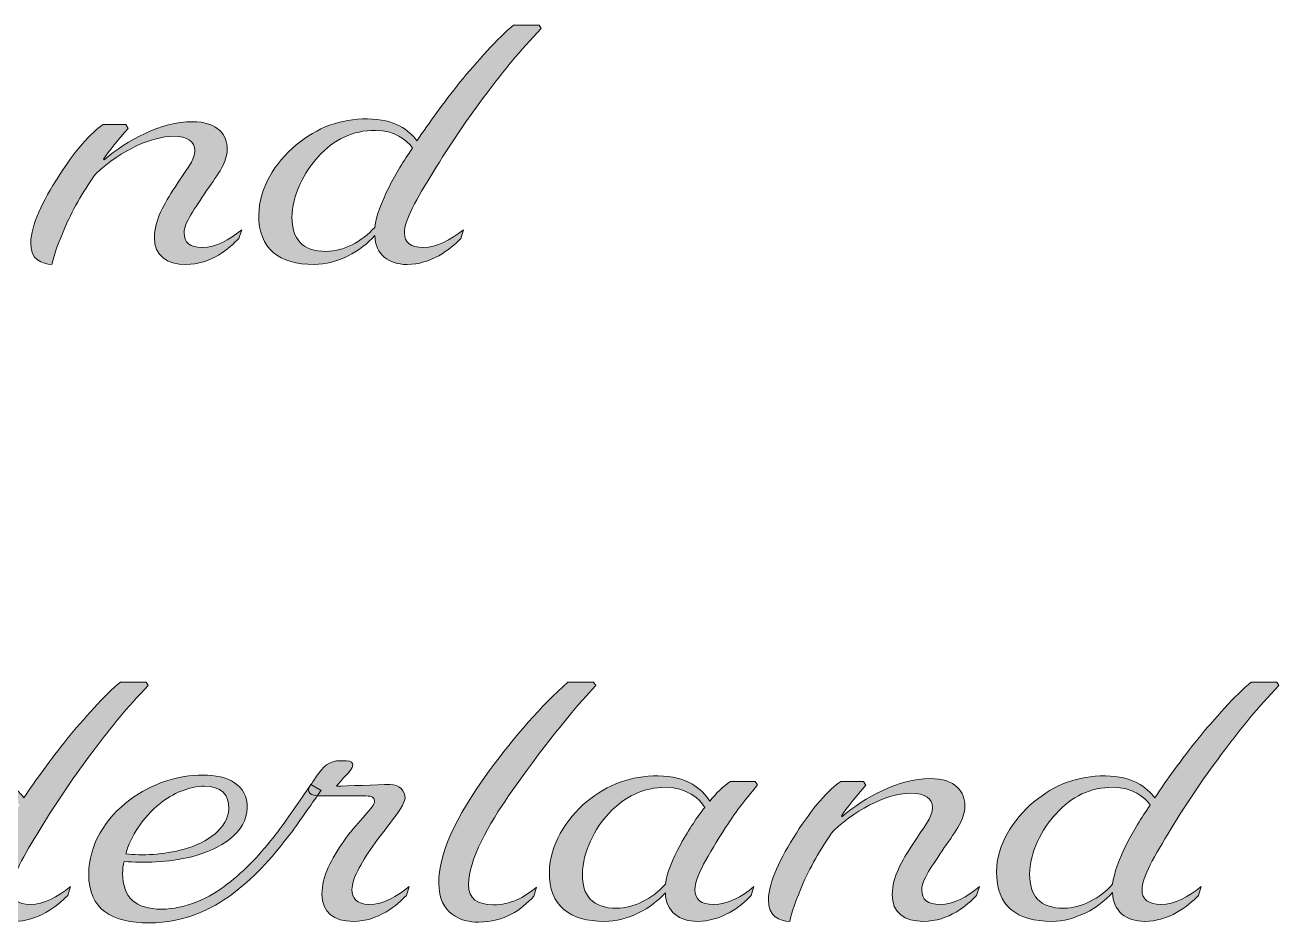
# Model space of a CAD drawing. Header units: millimetres. Extents: x 44.7 to 86, y -71.8 to -57.9.
# Drawn here: x 72.58 to 86.03, y -71.72 to -62.09 of the extents above; entities that cross this region are included whole.
import ezdxf

# ---------------------------------------------------------------- set-up
doc = ezdxf.new("R2010")
doc.units = ezdxf.units.MM
doc.header["$MEASUREMENT"] = 0
doc.layers.add('Layer 1', color=7, linetype='Continuous', lineweight=0)

msp = doc.modelspace()

# ---------------------------------------------------------------- hatches: boundary and pattern name
at = {"layer": 'Layer 1', "transparency": 33554687}
h = msp.add_hatch(color=250, dxfattribs=at)
h.dxf.hatch_style = 2
edge = h.paths.add_edge_path()
edge.add_spline(control_points=[(76.485, -63.82), (76.557, -63.68), (76.633, -63.553), (76.734, -63.409), (76.671, -63.321), (76.54, -63.219), (76.337, -63.219), (76.087, -63.219), (75.892, -63.316), (75.723, -63.502), (75.571, -63.663), (75.44, -63.921), (75.44, -64.154), (75.44, -64.378), (75.546, -64.518), (75.808, -64.518), (75.99, -64.518), (76.193, -64.412), (76.328, -64.26), (76.349, -64.129), (76.392, -64.006), (76.485, -63.82)], knot_values=[0, 0, 0, 0, 1, 1, 1, 2, 2, 2, 3, 3, 3, 4, 4, 4, 5, 5, 5, 6, 6, 6, 7, 7, 7, 7], degree=3, periodic=0)
edge = h.paths.add_edge_path()
edge.add_spline(control_points=[(75.677, -64.658), (75.304, -64.658), (75.08, -64.493), (75.084, -64.124), (75.089, -63.845), (75.254, -63.566), (75.486, -63.376), (75.715, -63.185), (75.956, -63.096), (76.252, -63.096), (76.544, -63.096), (76.696, -63.219), (76.781, -63.333), (76.912, -63.134), (77.064, -62.927), (77.242, -62.703), (77.416, -62.491), (77.653, -62.221), (77.818, -62.089), (77.818, -62.089), (78.092, -62.089), (78.092, -62.089), (78.092, -62.089), (78.114, -62.127), (78.114, -62.127), (77.885, -62.364), (77.707, -62.584), (77.534, -62.817), (77.327, -63.088), (77.132, -63.376), (76.954, -63.668), (76.777, -63.959), (76.646, -64.179), (76.646, -64.323), (76.646, -64.421), (76.713, -64.476), (76.849, -64.476), (76.997, -64.476), (77.136, -64.399), (77.28, -64.285), (77.28, -64.285), (77.251, -64.378), (77.251, -64.378), (77.136, -64.501), (76.929, -64.658), (76.675, -64.658), (76.472, -64.658), (76.337, -64.552), (76.328, -64.349), (76.184, -64.514), (75.926, -64.658), (75.677, -64.658)], knot_values=[0, 0, 0, 0, 1, 1, 1, 2, 2, 2, 3, 3, 3, 4, 4, 4, 5, 5, 5, 6, 6, 6, 7, 7, 7, 8, 8, 8, 9, 9, 9, 10, 10, 10, 11, 11, 11, 12, 12, 12, 13, 13, 13, 14, 14, 14, 15, 15, 15, 16, 16, 16, 17, 17, 17, 17], degree=3, periodic=0)
h = msp.add_hatch(color=250, dxfattribs=at)
h.dxf.hatch_style = 2
edge = h.paths.add_edge_path()
edge.add_spline(control_points=[(73.966, -64.37), (73.966, -64.179), (74.068, -64.01), (74.186, -63.828), (74.3, -63.651), (74.398, -63.545), (74.398, -63.435), (74.398, -63.342), (74.326, -63.283), (74.165, -63.283), (73.945, -63.283), (73.619, -63.422), (73.336, -63.684), (73.234, -63.82), (73.09, -64.065), (73.014, -64.239), (72.934, -64.429), (72.883, -64.564), (72.866, -64.658), (72.76, -64.653), (72.633, -64.611), (72.638, -64.425), (72.646, -64.23), (72.764, -63.981), (72.938, -63.71), (73.099, -63.456), (73.289, -63.236), (73.416, -63.156), (73.416, -63.156), (73.657, -63.156), (73.657, -63.156), (73.657, -63.156), (73.683, -63.198), (73.683, -63.198), (73.577, -63.316), (73.475, -63.443), (73.42, -63.528), (73.42, -63.528), (73.425, -63.536), (73.425, -63.536), (73.674, -63.325), (74.034, -63.126), (74.372, -63.126), (74.647, -63.126), (74.749, -63.27), (74.745, -63.426), (74.745, -63.562), (74.656, -63.676), (74.525, -63.866), (74.398, -64.061), (74.283, -64.209), (74.283, -64.319), (74.283, -64.425), (74.347, -64.476), (74.478, -64.476), (74.626, -64.476), (74.766, -64.395), (74.901, -64.285), (74.901, -64.285), (74.871, -64.378), (74.871, -64.378), (74.77, -64.484), (74.575, -64.658), (74.3, -64.658), (74.102, -64.658), (73.962, -64.564), (73.966, -64.37)], knot_values=[0, 0, 0, 0, 1, 1, 1, 2, 2, 2, 3, 3, 3, 4, 4, 4, 5, 5, 5, 6, 6, 6, 7, 7, 7, 8, 8, 8, 9, 9, 9, 10, 10, 10, 11, 11, 11, 12, 12, 12, 13, 13, 13, 14, 14, 14, 15, 15, 15, 16, 16, 16, 17, 17, 17, 18, 18, 18, 19, 19, 19, 20, 20, 20, 21, 21, 21, 22, 22, 22, 22], degree=3, periodic=0)
h = msp.add_hatch(color=250, dxfattribs=at)
h.dxf.hatch_style = 2
edge = h.paths.add_edge_path()
edge.add_spline(control_points=[(72.269, -70.869), (72.341, -70.73), (72.417, -70.603), (72.519, -70.459), (72.455, -70.37), (72.324, -70.268), (72.121, -70.268), (71.871, -70.268), (71.677, -70.366), (71.507, -70.552), (71.355, -70.713), (71.224, -70.971), (71.224, -71.203), (71.224, -71.428), (71.33, -71.567), (71.592, -71.567), (71.774, -71.567), (71.977, -71.461), (72.112, -71.309), (72.134, -71.178), (72.176, -71.055), (72.269, -70.869)], knot_values=[0, 0, 0, 0, 1, 1, 1, 2, 2, 2, 3, 3, 3, 4, 4, 4, 5, 5, 5, 6, 6, 6, 7, 7, 7, 7], degree=3, periodic=0)
edge = h.paths.add_edge_path()
edge.add_spline(control_points=[(71.461, -71.707), (71.089, -71.707), (70.864, -71.542), (70.869, -71.174), (70.873, -70.895), (71.038, -70.615), (71.27, -70.425), (71.499, -70.234), (71.74, -70.146), (72.036, -70.146), (72.328, -70.146), (72.481, -70.268), (72.565, -70.383), (72.696, -70.184), (72.849, -69.976), (73.026, -69.752), (73.2, -69.541), (73.437, -69.27), (73.602, -69.139), (73.602, -69.139), (73.877, -69.139), (73.877, -69.139), (73.877, -69.139), (73.898, -69.177), (73.898, -69.177), (73.669, -69.414), (73.492, -69.634), (73.318, -69.866), (73.111, -70.137), (72.916, -70.425), (72.739, -70.717), (72.561, -71.009), (72.43, -71.229), (72.43, -71.373), (72.43, -71.47), (72.497, -71.525), (72.633, -71.525), (72.781, -71.525), (72.92, -71.449), (73.064, -71.334), (73.064, -71.334), (73.035, -71.428), (73.035, -71.428), (72.92, -71.55), (72.713, -71.707), (72.459, -71.707), (72.256, -71.707), (72.121, -71.601), (72.112, -71.398), (71.969, -71.563), (71.71, -71.707), (71.461, -71.707)], knot_values=[0, 0, 0, 0, 1, 1, 1, 2, 2, 2, 3, 3, 3, 4, 4, 4, 5, 5, 5, 6, 6, 6, 7, 7, 7, 8, 8, 8, 9, 9, 9, 10, 10, 10, 11, 11, 11, 12, 12, 12, 13, 13, 13, 14, 14, 14, 15, 15, 15, 16, 16, 16, 17, 17, 17, 17], degree=3, periodic=0)
h = msp.add_hatch(color=250, dxfattribs=at)
h.dxf.hatch_style = 2
edge = h.paths.add_edge_path()
edge.add_spline(control_points=[(77.764, -70.361), (77.561, -70.649), (77.333, -71.051), (77.333, -71.313), (77.333, -71.466), (77.43, -71.529), (77.599, -71.529), (77.785, -71.529), (77.929, -71.453), (78.064, -71.339), (78.064, -71.339), (78.035, -71.436), (78.035, -71.436), (77.899, -71.584), (77.722, -71.715), (77.442, -71.715), (77.252, -71.715), (77.015, -71.631), (77.015, -71.296), (77.015, -70.983), (77.176, -70.615), (77.557, -70.091), (77.836, -69.71), (78.111, -69.401), (78.399, -69.139), (78.399, -69.139), (78.674, -69.139), (78.674, -69.139), (78.674, -69.139), (78.699, -69.177), (78.699, -69.177), (78.454, -69.435), (78.103, -69.871), (77.764, -70.361)], knot_values=[0, 0, 0, 0, 1, 1, 1, 2, 2, 2, 3, 3, 3, 4, 4, 4, 5, 5, 5, 6, 6, 6, 7, 7, 7, 8, 8, 8, 9, 9, 9, 10, 10, 10, 11, 11, 11, 11], degree=3, periodic=0)
h = msp.add_hatch(color=250, dxfattribs=at)
h.dxf.hatch_style = 2
edge = h.paths.add_edge_path()
edge.add_spline(control_points=[(84.397, -70.869), (84.469, -70.73), (84.545, -70.603), (84.647, -70.459), (84.584, -70.37), (84.452, -70.268), (84.249, -70.268), (84, -70.268), (83.805, -70.366), (83.636, -70.552), (83.483, -70.713), (83.352, -70.971), (83.352, -71.203), (83.352, -71.428), (83.458, -71.567), (83.72, -71.567), (83.902, -71.567), (84.105, -71.461), (84.241, -71.309), (84.262, -71.178), (84.304, -71.055), (84.397, -70.869)], knot_values=[0, 0, 0, 0, 1, 1, 1, 2, 2, 2, 3, 3, 3, 4, 4, 4, 5, 5, 5, 6, 6, 6, 7, 7, 7, 7], degree=3, periodic=0)
edge = h.paths.add_edge_path()
edge.add_spline(control_points=[(83.589, -71.707), (83.217, -71.707), (82.993, -71.542), (82.997, -71.174), (83.001, -70.895), (83.166, -70.615), (83.399, -70.425), (83.627, -70.234), (83.868, -70.146), (84.165, -70.146), (84.457, -70.146), (84.609, -70.268), (84.694, -70.383), (84.825, -70.184), (84.977, -69.976), (85.155, -69.752), (85.328, -69.541), (85.565, -69.27), (85.73, -69.139), (85.73, -69.139), (86.005, -69.139), (86.005, -69.139), (86.005, -69.139), (86.026, -69.177), (86.026, -69.177), (85.798, -69.414), (85.62, -69.634), (85.447, -69.866), (85.239, -70.137), (85.045, -70.425), (84.867, -70.717), (84.689, -71.009), (84.558, -71.229), (84.558, -71.373), (84.558, -71.47), (84.626, -71.525), (84.761, -71.525), (84.909, -71.525), (85.049, -71.449), (85.193, -71.334), (85.193, -71.334), (85.163, -71.428), (85.163, -71.428), (85.049, -71.55), (84.842, -71.707), (84.588, -71.707), (84.385, -71.707), (84.249, -71.601), (84.241, -71.398), (84.097, -71.563), (83.839, -71.707), (83.589, -71.707)], knot_values=[0, 0, 0, 0, 1, 1, 1, 2, 2, 2, 3, 3, 3, 4, 4, 4, 5, 5, 5, 6, 6, 6, 7, 7, 7, 8, 8, 8, 9, 9, 9, 10, 10, 10, 11, 11, 11, 12, 12, 12, 13, 13, 13, 14, 14, 14, 15, 15, 15, 16, 16, 16, 17, 17, 17, 17], degree=3, periodic=0)
h = msp.add_hatch(color=250, dxfattribs=at)
h.dxf.hatch_style = 2
edge = h.paths.add_edge_path()
edge.add_spline(control_points=[(75.644, -70.239), (75.665, -70.205), (75.694, -70.162), (75.728, -70.116), (75.804, -70.015), (75.859, -69.972), (76.024, -69.985), (76.13, -69.989), (76.105, -70.053), (76.012, -70.15), (75.986, -70.175), (75.948, -70.218), (75.919, -70.256), (76.024, -70.256), (76.354, -70.239), (76.494, -70.239), (76.591, -70.239), (76.655, -70.306), (76.655, -70.387), (76.629, -70.505), (76.435, -70.717), (76.308, -70.899), (76.172, -71.093), (76.084, -71.254), (76.084, -71.364), (76.084, -71.457), (76.134, -71.525), (76.265, -71.525), (76.426, -71.525), (76.566, -71.44), (76.697, -71.334), (76.697, -71.334), (76.667, -71.428), (76.667, -71.428), (76.57, -71.533), (76.363, -71.707), (76.1, -71.707), (75.889, -71.707), (75.762, -71.614), (75.762, -71.415), (75.762, -71.22), (75.864, -71.038), (75.995, -70.848), (76.122, -70.662), (76.304, -70.501), (76.325, -70.433), (76.329, -70.383), (76.308, -70.361), (76.232, -70.361), (76.092, -70.357), (75.859, -70.361), (75.758, -70.361), (75.631, -70.361), (75.584, -70.323), (75.644, -70.239)], knot_values=[0, 0, 0, 0, 1, 1, 1, 2, 2, 2, 3, 3, 3, 4, 4, 4, 5, 5, 5, 6, 6, 6, 7, 7, 7, 8, 8, 8, 9, 9, 9, 10, 10, 10, 11, 11, 11, 12, 12, 12, 13, 13, 13, 14, 14, 14, 15, 15, 15, 16, 16, 16, 17, 17, 17, 18, 18, 18, 18], degree=3, periodic=0)
h = msp.add_hatch(color=250, dxfattribs=at)
h.dxf.hatch_style = 2
edge = h.paths.add_edge_path()
edge.add_spline(control_points=[(73.658, -70.983), (73.827, -71.004), (74.064, -70.992), (74.284, -70.933), (74.538, -70.861), (74.754, -70.704), (74.762, -70.501), (74.771, -70.349), (74.678, -70.256), (74.5, -70.256), (74.339, -70.256), (74.157, -70.336), (74.026, -70.442), (73.84, -70.59), (73.709, -70.797), (73.658, -70.983)], knot_values=[0, 0, 0, 0, 1, 1, 1, 2, 2, 2, 3, 3, 3, 4, 4, 4, 5, 5, 5, 5], degree=3, periodic=0)
edge = h.paths.add_edge_path()
edge.add_spline(control_points=[(75.642, -70.239), (75.642, -70.239), (75.752, -70.302), (75.752, -70.302), (75.714, -70.357), (75.549, -70.594), (75.448, -70.734), (75.202, -71.064), (75.008, -71.254), (74.796, -71.419), (74.58, -71.576), (74.28, -71.724), (73.912, -71.724), (73.51, -71.724), (73.26, -71.58), (73.26, -71.199), (73.26, -70.89), (73.442, -70.594), (73.7, -70.404), (73.933, -70.226), (74.225, -70.137), (74.483, -70.137), (74.754, -70.137), (74.961, -70.239), (74.961, -70.488), (74.957, -70.751), (74.673, -70.937), (74.365, -71.013), (74.111, -71.076), (73.844, -71.081), (73.641, -71.064), (73.628, -71.098), (73.624, -71.161), (73.624, -71.191), (73.624, -71.453), (73.764, -71.576), (74.043, -71.576), (74.293, -71.576), (74.559, -71.457), (74.75, -71.305), (74.932, -71.165), (75.113, -70.975), (75.266, -70.772), (75.376, -70.632), (75.532, -70.404), (75.642, -70.239)], knot_values=[0, 0, 0, 0, 1, 1, 1, 2, 2, 2, 3, 3, 3, 4, 4, 4, 5, 5, 5, 6, 6, 6, 7, 7, 7, 8, 8, 8, 9, 9, 9, 10, 10, 10, 11, 11, 11, 12, 12, 12, 13, 13, 13, 14, 14, 14, 15, 15, 15, 15], degree=3, periodic=0)
h = msp.add_hatch(color=250, dxfattribs=at)
h.dxf.hatch_style = 2
edge = h.paths.add_edge_path()
edge.add_spline(control_points=[(79.453, -70.268), (79.203, -70.268), (79.009, -70.37), (78.84, -70.548), (78.691, -70.704), (78.556, -70.966), (78.556, -71.199), (78.552, -71.428), (78.662, -71.567), (78.924, -71.567), (79.106, -71.567), (79.309, -71.461), (79.445, -71.309), (79.466, -71.182), (79.512, -71.055), (79.61, -70.877), (79.703, -70.713), (79.783, -70.59), (79.868, -70.484), (79.817, -70.391), (79.669, -70.268), (79.453, -70.268)], knot_values=[0, 0, 0, 0, 1, 1, 1, 2, 2, 2, 3, 3, 3, 4, 4, 4, 5, 5, 5, 6, 6, 6, 7, 7, 7, 7], degree=3, periodic=0)
edge = h.paths.add_edge_path()
edge.add_spline(control_points=[(80.409, -70.205), (80.409, -70.205), (80.435, -70.243), (80.435, -70.243), (80.287, -70.416), (80.189, -70.548), (80.092, -70.7), (79.902, -70.996), (79.762, -71.233), (79.762, -71.364), (79.762, -71.474), (79.83, -71.525), (79.961, -71.525), (80.113, -71.525), (80.261, -71.445), (80.396, -71.334), (80.396, -71.334), (80.367, -71.428), (80.367, -71.428), (80.249, -71.554), (80.045, -71.707), (79.787, -71.707), (79.601, -71.707), (79.449, -71.605), (79.445, -71.402), (79.296, -71.567), (79.043, -71.707), (78.793, -71.707), (78.421, -71.707), (78.196, -71.542), (78.201, -71.174), (78.205, -70.895), (78.374, -70.611), (78.603, -70.421), (78.831, -70.234), (79.072, -70.146), (79.368, -70.146), (79.673, -70.146), (79.838, -70.285), (79.923, -70.416), (79.99, -70.332), (80.067, -70.256), (80.143, -70.205), (80.143, -70.205), (80.409, -70.205), (80.409, -70.205)], knot_values=[0, 0, 0, 0, 1, 1, 1, 2, 2, 2, 3, 3, 3, 4, 4, 4, 5, 5, 5, 6, 6, 6, 7, 7, 7, 8, 8, 8, 9, 9, 9, 10, 10, 10, 11, 11, 11, 12, 12, 12, 13, 13, 13, 14, 14, 14, 15, 15, 15, 15], degree=3, periodic=0)
h = msp.add_hatch(color=250, dxfattribs=at)
h.dxf.hatch_style = 2
edge = h.paths.add_edge_path()
edge.add_spline(control_points=[(81.879, -71.419), (81.879, -71.229), (81.98, -71.06), (82.099, -70.877), (82.213, -70.7), (82.31, -70.594), (82.31, -70.484), (82.31, -70.391), (82.238, -70.332), (82.078, -70.332), (81.858, -70.332), (81.532, -70.471), (81.248, -70.734), (81.147, -70.869), (81.003, -71.115), (80.927, -71.288), (80.846, -71.478), (80.796, -71.614), (80.779, -71.707), (80.673, -71.703), (80.546, -71.66), (80.55, -71.474), (80.559, -71.28), (80.677, -71.03), (80.851, -70.759), (81.011, -70.505), (81.202, -70.285), (81.329, -70.205), (81.329, -70.205), (81.57, -70.205), (81.57, -70.205), (81.57, -70.205), (81.595, -70.247), (81.595, -70.247), (81.489, -70.366), (81.388, -70.493), (81.333, -70.577), (81.333, -70.577), (81.337, -70.586), (81.337, -70.586), (81.587, -70.374), (81.946, -70.175), (82.285, -70.175), (82.56, -70.175), (82.661, -70.319), (82.657, -70.476), (82.657, -70.611), (82.568, -70.725), (82.437, -70.916), (82.31, -71.11), (82.196, -71.258), (82.196, -71.368), (82.196, -71.474), (82.259, -71.525), (82.391, -71.525), (82.539, -71.525), (82.678, -71.445), (82.814, -71.334), (82.814, -71.334), (82.784, -71.428), (82.784, -71.428), (82.682, -71.533), (82.488, -71.707), (82.213, -71.707), (82.014, -71.707), (81.874, -71.614), (81.879, -71.419)], knot_values=[0, 0, 0, 0, 1, 1, 1, 2, 2, 2, 3, 3, 3, 4, 4, 4, 5, 5, 5, 6, 6, 6, 7, 7, 7, 8, 8, 8, 9, 9, 9, 10, 10, 10, 11, 11, 11, 12, 12, 12, 13, 13, 13, 14, 14, 14, 15, 15, 15, 16, 16, 16, 17, 17, 17, 18, 18, 18, 19, 19, 19, 20, 20, 20, 21, 21, 21, 22, 22, 22, 22], degree=3, periodic=0)

# ---------------------------------------------------------------- linework, layer by layer
at = {"layer": 'Layer 1'}
for points, knots in [([(75.677, -64.658), (75.304, -64.658), (75.08, -64.493), (75.084, -64.124), (75.089, -63.845), (75.254, -63.566), (75.486, -63.376), (75.715, -63.185), (75.956, -63.096), (76.252, -63.096), (76.544, -63.096), (76.696, -63.219), (76.781, -63.333), (76.912, -63.134), (77.064, -62.927), (77.242, -62.703), (77.416, -62.491), (77.653, -62.221), (77.818, -62.089), (77.818, -62.089), (78.092, -62.089), (78.092, -62.089), (78.092, -62.089), (78.114, -62.127), (78.114, -62.127), (77.885, -62.364), (77.707, -62.584), (77.534, -62.817), (77.327, -63.088), (77.132, -63.376), (76.954, -63.668), (76.777, -63.959), (76.646, -64.179), (76.646, -64.323), (76.646, -64.421), (76.713, -64.476), (76.849, -64.476), (76.997, -64.476), (77.136, -64.399), (77.28, -64.285), (77.28, -64.285), (77.251, -64.378), (77.251, -64.378), (77.136, -64.501), (76.929, -64.658), (76.675, -64.658), (76.472, -64.658), (76.337, -64.552), (76.328, -64.349), (76.184, -64.514), (75.926, -64.658), (75.677, -64.658)], [0, 0, 0, 0, 1, 1, 1, 2, 2, 2, 3, 3, 3, 4, 4, 4, 5, 5, 5, 6, 6, 6, 7, 7, 7, 8, 8, 8, 9, 9, 9, 10, 10, 10, 11, 11, 11, 12, 12, 12, 13, 13, 13, 14, 14, 14, 15, 15, 15, 16, 16, 16, 17, 17, 17, 17]), ([(73.966, -64.37), (73.966, -64.179), (74.068, -64.01), (74.186, -63.828), (74.3, -63.651), (74.398, -63.545), (74.398, -63.435), (74.398, -63.342), (74.326, -63.283), (74.165, -63.283), (73.945, -63.283), (73.619, -63.422), (73.336, -63.684), (73.234, -63.82), (73.09, -64.065), (73.014, -64.239), (72.934, -64.429), (72.883, -64.564), (72.866, -64.658), (72.76, -64.653), (72.633, -64.611), (72.638, -64.425), (72.646, -64.23), (72.764, -63.981), (72.938, -63.71), (73.099, -63.456), (73.289, -63.236), (73.416, -63.156), (73.416, -63.156), (73.657, -63.156), (73.657, -63.156), (73.657, -63.156), (73.683, -63.198), (73.683, -63.198), (73.577, -63.316), (73.475, -63.443), (73.42, -63.528), (73.42, -63.528), (73.425, -63.536), (73.425, -63.536), (73.674, -63.325), (74.034, -63.126), (74.372, -63.126), (74.647, -63.126), (74.749, -63.27), (74.745, -63.426), (74.745, -63.562), (74.656, -63.676), (74.525, -63.866), (74.398, -64.061), (74.283, -64.209), (74.283, -64.319), (74.283, -64.425), (74.347, -64.476), (74.478, -64.476), (74.626, -64.476), (74.766, -64.395), (74.901, -64.285), (74.901, -64.285), (74.871, -64.378), (74.871, -64.378), (74.77, -64.484), (74.575, -64.658), (74.3, -64.658), (74.102, -64.658), (73.962, -64.564), (73.966, -64.37)], [0, 0, 0, 0, 1, 1, 1, 2, 2, 2, 3, 3, 3, 4, 4, 4, 5, 5, 5, 6, 6, 6, 7, 7, 7, 8, 8, 8, 9, 9, 9, 10, 10, 10, 11, 11, 11, 12, 12, 12, 13, 13, 13, 14, 14, 14, 15, 15, 15, 16, 16, 16, 17, 17, 17, 18, 18, 18, 19, 19, 19, 20, 20, 20, 21, 21, 21, 22, 22, 22, 22]), ([(76.485, -63.82), (76.557, -63.68), (76.633, -63.553), (76.734, -63.409), (76.671, -63.321), (76.54, -63.219), (76.337, -63.219), (76.087, -63.219), (75.892, -63.316), (75.723, -63.502), (75.571, -63.663), (75.44, -63.921), (75.44, -64.154), (75.44, -64.378), (75.546, -64.518), (75.808, -64.518), (75.99, -64.518), (76.193, -64.412), (76.328, -64.26), (76.349, -64.129), (76.392, -64.006), (76.485, -63.82)], [0, 0, 0, 0, 1, 1, 1, 2, 2, 2, 3, 3, 3, 4, 4, 4, 5, 5, 5, 6, 6, 6, 7, 7, 7, 7]), ([(71.461, -71.707), (71.089, -71.707), (70.864, -71.542), (70.869, -71.174), (70.873, -70.895), (71.038, -70.615), (71.27, -70.425), (71.499, -70.234), (71.74, -70.146), (72.036, -70.146), (72.328, -70.146), (72.481, -70.268), (72.565, -70.383), (72.696, -70.184), (72.849, -69.976), (73.026, -69.752), (73.2, -69.541), (73.437, -69.27), (73.602, -69.139), (73.602, -69.139), (73.877, -69.139), (73.877, -69.139), (73.877, -69.139), (73.898, -69.177), (73.898, -69.177), (73.669, -69.414), (73.492, -69.634), (73.318, -69.866), (73.111, -70.137), (72.916, -70.425), (72.739, -70.717), (72.561, -71.009), (72.43, -71.229), (72.43, -71.373), (72.43, -71.47), (72.497, -71.525), (72.633, -71.525), (72.781, -71.525), (72.92, -71.449), (73.064, -71.334), (73.064, -71.334), (73.035, -71.428), (73.035, -71.428), (72.92, -71.55), (72.713, -71.707), (72.459, -71.707), (72.256, -71.707), (72.121, -71.601), (72.112, -71.398), (71.969, -71.563), (71.71, -71.707), (71.461, -71.707)], [0, 0, 0, 0, 1, 1, 1, 2, 2, 2, 3, 3, 3, 4, 4, 4, 5, 5, 5, 6, 6, 6, 7, 7, 7, 8, 8, 8, 9, 9, 9, 10, 10, 10, 11, 11, 11, 12, 12, 12, 13, 13, 13, 14, 14, 14, 15, 15, 15, 16, 16, 16, 17, 17, 17, 17]), ([(77.764, -70.361), (77.561, -70.649), (77.333, -71.051), (77.333, -71.313), (77.333, -71.466), (77.43, -71.529), (77.599, -71.529), (77.785, -71.529), (77.929, -71.453), (78.064, -71.339), (78.064, -71.339), (78.035, -71.436), (78.035, -71.436), (77.899, -71.584), (77.722, -71.715), (77.442, -71.715), (77.252, -71.715), (77.015, -71.631), (77.015, -71.296), (77.015, -70.983), (77.176, -70.615), (77.557, -70.091), (77.836, -69.71), (78.111, -69.401), (78.399, -69.139), (78.399, -69.139), (78.674, -69.139), (78.674, -69.139), (78.674, -69.139), (78.699, -69.177), (78.699, -69.177), (78.454, -69.435), (78.103, -69.871), (77.764, -70.361)], [0, 0, 0, 0, 1, 1, 1, 2, 2, 2, 3, 3, 3, 4, 4, 4, 5, 5, 5, 6, 6, 6, 7, 7, 7, 8, 8, 8, 9, 9, 9, 10, 10, 10, 11, 11, 11, 11]), ([(83.589, -71.707), (83.217, -71.707), (82.993, -71.542), (82.997, -71.174), (83.001, -70.895), (83.166, -70.615), (83.399, -70.425), (83.627, -70.234), (83.868, -70.146), (84.165, -70.146), (84.457, -70.146), (84.609, -70.268), (84.694, -70.383), (84.825, -70.184), (84.977, -69.976), (85.155, -69.752), (85.328, -69.541), (85.565, -69.27), (85.73, -69.139), (85.73, -69.139), (86.005, -69.139), (86.005, -69.139), (86.005, -69.139), (86.026, -69.177), (86.026, -69.177), (85.798, -69.414), (85.62, -69.634), (85.447, -69.866), (85.239, -70.137), (85.045, -70.425), (84.867, -70.717), (84.689, -71.009), (84.558, -71.229), (84.558, -71.373), (84.558, -71.47), (84.626, -71.525), (84.761, -71.525), (84.909, -71.525), (85.049, -71.449), (85.193, -71.334), (85.193, -71.334), (85.163, -71.428), (85.163, -71.428), (85.049, -71.55), (84.842, -71.707), (84.588, -71.707), (84.385, -71.707), (84.249, -71.601), (84.241, -71.398), (84.097, -71.563), (83.839, -71.707), (83.589, -71.707)], [0, 0, 0, 0, 1, 1, 1, 2, 2, 2, 3, 3, 3, 4, 4, 4, 5, 5, 5, 6, 6, 6, 7, 7, 7, 8, 8, 8, 9, 9, 9, 10, 10, 10, 11, 11, 11, 12, 12, 12, 13, 13, 13, 14, 14, 14, 15, 15, 15, 16, 16, 16, 17, 17, 17, 17]), ([(75.644, -70.239), (75.665, -70.205), (75.694, -70.162), (75.728, -70.116), (75.804, -70.015), (75.859, -69.972), (76.024, -69.985), (76.13, -69.989), (76.105, -70.053), (76.012, -70.15), (75.986, -70.175), (75.948, -70.218), (75.919, -70.256), (76.024, -70.256), (76.354, -70.239), (76.494, -70.239), (76.591, -70.239), (76.655, -70.306), (76.655, -70.387), (76.629, -70.505), (76.435, -70.717), (76.308, -70.899), (76.172, -71.093), (76.084, -71.254), (76.084, -71.364), (76.084, -71.457), (76.134, -71.525), (76.265, -71.525), (76.426, -71.525), (76.566, -71.44), (76.697, -71.334), (76.697, -71.334), (76.667, -71.428), (76.667, -71.428), (76.57, -71.533), (76.363, -71.707), (76.1, -71.707), (75.889, -71.707), (75.762, -71.614), (75.762, -71.415), (75.762, -71.22), (75.864, -71.038), (75.995, -70.848), (76.122, -70.662), (76.304, -70.501), (76.325, -70.433), (76.329, -70.383), (76.308, -70.361), (76.232, -70.361), (76.092, -70.357), (75.859, -70.361), (75.758, -70.361), (75.631, -70.361), (75.584, -70.323), (75.644, -70.239)], [0, 0, 0, 0, 1, 1, 1, 2, 2, 2, 3, 3, 3, 4, 4, 4, 5, 5, 5, 6, 6, 6, 7, 7, 7, 8, 8, 8, 9, 9, 9, 10, 10, 10, 11, 11, 11, 12, 12, 12, 13, 13, 13, 14, 14, 14, 15, 15, 15, 16, 16, 16, 17, 17, 17, 18, 18, 18, 18]), ([(75.642, -70.239), (75.642, -70.239), (75.752, -70.302), (75.752, -70.302), (75.714, -70.357), (75.549, -70.594), (75.448, -70.734), (75.202, -71.064), (75.008, -71.254), (74.796, -71.419), (74.58, -71.576), (74.28, -71.724), (73.912, -71.724), (73.51, -71.724), (73.26, -71.58), (73.26, -71.199), (73.26, -70.89), (73.442, -70.594), (73.7, -70.404), (73.933, -70.226), (74.225, -70.137), (74.483, -70.137), (74.754, -70.137), (74.961, -70.239), (74.961, -70.488), (74.957, -70.751), (74.673, -70.937), (74.365, -71.013), (74.111, -71.076), (73.844, -71.081), (73.641, -71.064), (73.628, -71.098), (73.624, -71.161), (73.624, -71.191), (73.624, -71.453), (73.764, -71.576), (74.043, -71.576), (74.293, -71.576), (74.559, -71.457), (74.75, -71.305), (74.932, -71.165), (75.113, -70.975), (75.266, -70.772), (75.376, -70.632), (75.532, -70.404), (75.642, -70.239)], [0, 0, 0, 0, 1, 1, 1, 2, 2, 2, 3, 3, 3, 4, 4, 4, 5, 5, 5, 6, 6, 6, 7, 7, 7, 8, 8, 8, 9, 9, 9, 10, 10, 10, 11, 11, 11, 12, 12, 12, 13, 13, 13, 14, 14, 14, 15, 15, 15, 15]), ([(80.409, -70.205), (80.409, -70.205), (80.435, -70.243), (80.435, -70.243), (80.287, -70.416), (80.189, -70.548), (80.092, -70.7), (79.902, -70.996), (79.762, -71.233), (79.762, -71.364), (79.762, -71.474), (79.83, -71.525), (79.961, -71.525), (80.113, -71.525), (80.261, -71.445), (80.396, -71.334), (80.396, -71.334), (80.367, -71.428), (80.367, -71.428), (80.249, -71.554), (80.045, -71.707), (79.787, -71.707), (79.601, -71.707), (79.449, -71.605), (79.445, -71.402), (79.296, -71.567), (79.043, -71.707), (78.793, -71.707), (78.421, -71.707), (78.196, -71.542), (78.201, -71.174), (78.205, -70.895), (78.374, -70.611), (78.603, -70.421), (78.831, -70.234), (79.072, -70.146), (79.368, -70.146), (79.673, -70.146), (79.838, -70.285), (79.923, -70.416), (79.99, -70.332), (80.067, -70.256), (80.143, -70.205), (80.143, -70.205), (80.409, -70.205), (80.409, -70.205)], [0, 0, 0, 0, 1, 1, 1, 2, 2, 2, 3, 3, 3, 4, 4, 4, 5, 5, 5, 6, 6, 6, 7, 7, 7, 8, 8, 8, 9, 9, 9, 10, 10, 10, 11, 11, 11, 12, 12, 12, 13, 13, 13, 14, 14, 14, 15, 15, 15, 15]), ([(81.879, -71.419), (81.879, -71.229), (81.98, -71.06), (82.099, -70.877), (82.213, -70.7), (82.31, -70.594), (82.31, -70.484), (82.31, -70.391), (82.238, -70.332), (82.078, -70.332), (81.858, -70.332), (81.532, -70.471), (81.248, -70.734), (81.147, -70.869), (81.003, -71.115), (80.927, -71.288), (80.846, -71.478), (80.796, -71.614), (80.779, -71.707), (80.673, -71.703), (80.546, -71.66), (80.55, -71.474), (80.559, -71.28), (80.677, -71.03), (80.851, -70.759), (81.011, -70.505), (81.202, -70.285), (81.329, -70.205), (81.329, -70.205), (81.57, -70.205), (81.57, -70.205), (81.57, -70.205), (81.595, -70.247), (81.595, -70.247), (81.489, -70.366), (81.388, -70.493), (81.333, -70.577), (81.333, -70.577), (81.337, -70.586), (81.337, -70.586), (81.587, -70.374), (81.946, -70.175), (82.285, -70.175), (82.56, -70.175), (82.661, -70.319), (82.657, -70.476), (82.657, -70.611), (82.568, -70.725), (82.437, -70.916), (82.31, -71.11), (82.196, -71.258), (82.196, -71.368), (82.196, -71.474), (82.259, -71.525), (82.391, -71.525), (82.539, -71.525), (82.678, -71.445), (82.814, -71.334), (82.814, -71.334), (82.784, -71.428), (82.784, -71.428), (82.682, -71.533), (82.488, -71.707), (82.213, -71.707), (82.014, -71.707), (81.874, -71.614), (81.879, -71.419)], [0, 0, 0, 0, 1, 1, 1, 2, 2, 2, 3, 3, 3, 4, 4, 4, 5, 5, 5, 6, 6, 6, 7, 7, 7, 8, 8, 8, 9, 9, 9, 10, 10, 10, 11, 11, 11, 12, 12, 12, 13, 13, 13, 14, 14, 14, 15, 15, 15, 16, 16, 16, 17, 17, 17, 18, 18, 18, 19, 19, 19, 20, 20, 20, 21, 21, 21, 22, 22, 22, 22]), ([(73.658, -70.983), (73.827, -71.004), (74.064, -70.992), (74.284, -70.933), (74.538, -70.861), (74.754, -70.704), (74.762, -70.501), (74.771, -70.349), (74.678, -70.256), (74.5, -70.256), (74.339, -70.256), (74.157, -70.336), (74.026, -70.442), (73.84, -70.59), (73.709, -70.797), (73.658, -70.983)], [0, 0, 0, 0, 1, 1, 1, 2, 2, 2, 3, 3, 3, 4, 4, 4, 5, 5, 5, 5]), ([(79.453, -70.268), (79.203, -70.268), (79.009, -70.37), (78.84, -70.548), (78.691, -70.704), (78.556, -70.966), (78.556, -71.199), (78.552, -71.428), (78.662, -71.567), (78.924, -71.567), (79.106, -71.567), (79.309, -71.461), (79.445, -71.309), (79.466, -71.182), (79.512, -71.055), (79.61, -70.877), (79.703, -70.713), (79.783, -70.59), (79.868, -70.484), (79.817, -70.391), (79.669, -70.268), (79.453, -70.268)], [0, 0, 0, 0, 1, 1, 1, 2, 2, 2, 3, 3, 3, 4, 4, 4, 5, 5, 5, 6, 6, 6, 7, 7, 7, 7]), ([(84.397, -70.869), (84.469, -70.73), (84.545, -70.603), (84.647, -70.459), (84.584, -70.37), (84.452, -70.268), (84.249, -70.268), (84, -70.268), (83.805, -70.366), (83.636, -70.552), (83.483, -70.713), (83.352, -70.971), (83.352, -71.203), (83.352, -71.428), (83.458, -71.567), (83.72, -71.567), (83.902, -71.567), (84.105, -71.461), (84.241, -71.309), (84.262, -71.178), (84.304, -71.055), (84.397, -70.869)], [0, 0, 0, 0, 1, 1, 1, 2, 2, 2, 3, 3, 3, 4, 4, 4, 5, 5, 5, 6, 6, 6, 7, 7, 7, 7])]:
    msp.add_open_spline(points, degree=3, knots=knots, dxfattribs=at)

doc.saveas('drawing.dxf')
